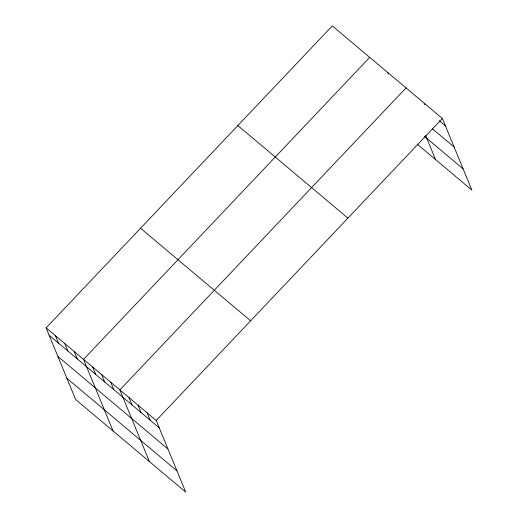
<?xml version="1.0" encoding="UTF-8"?>
<svg xmlns="http://www.w3.org/2000/svg" width="518" height="518" viewBox="0 0 518 518"><rect width="100%" height="100%" fill="white"/><g stroke="black" fill="none" stroke-linecap="round" stroke-linejoin="round"><path stroke-width="0.78" d="M46.121 327.894L156.196 420.467L185.722 492.1L75.647 399.527L46.121 327.894L332.278 25.9L442.353 118.473L471.879 190.106L417.391 144.282M369.703 57.375L83.547 359.369L113.073 431.002M406.028 87.924L119.872 389.918L149.398 461.551M156.196 420.467L442.353 118.473M439.335 120.752L445.389 125.842M432.336 128.717L454.131 147.047M424.391 136.312L463.137 168.9M237.846 125.557L347.921 218.13M140.553 228.237L250.628 320.81M49.158 335.263L159.233 427.836M57.899 356.468L167.974 449.041M66.906 378.321L176.981 470.894M424.19 103.199L424.799 104.675M425.608 135.438L435.554 159.557M387.865 72.65L388.474 74.126M147.118 412.833L150.155 420.202M138.034 405.193L141.071 412.561M128.956 397.559L131.993 404.927M110.794 382.284L113.831 389.653M101.709 374.644L104.746 382.012M92.631 367.009L95.668 374.378M74.191 351.502L77.227 358.87M64.834 343.635L67.871 351.003M55.478 335.761L58.515 343.13"/></g></svg>
